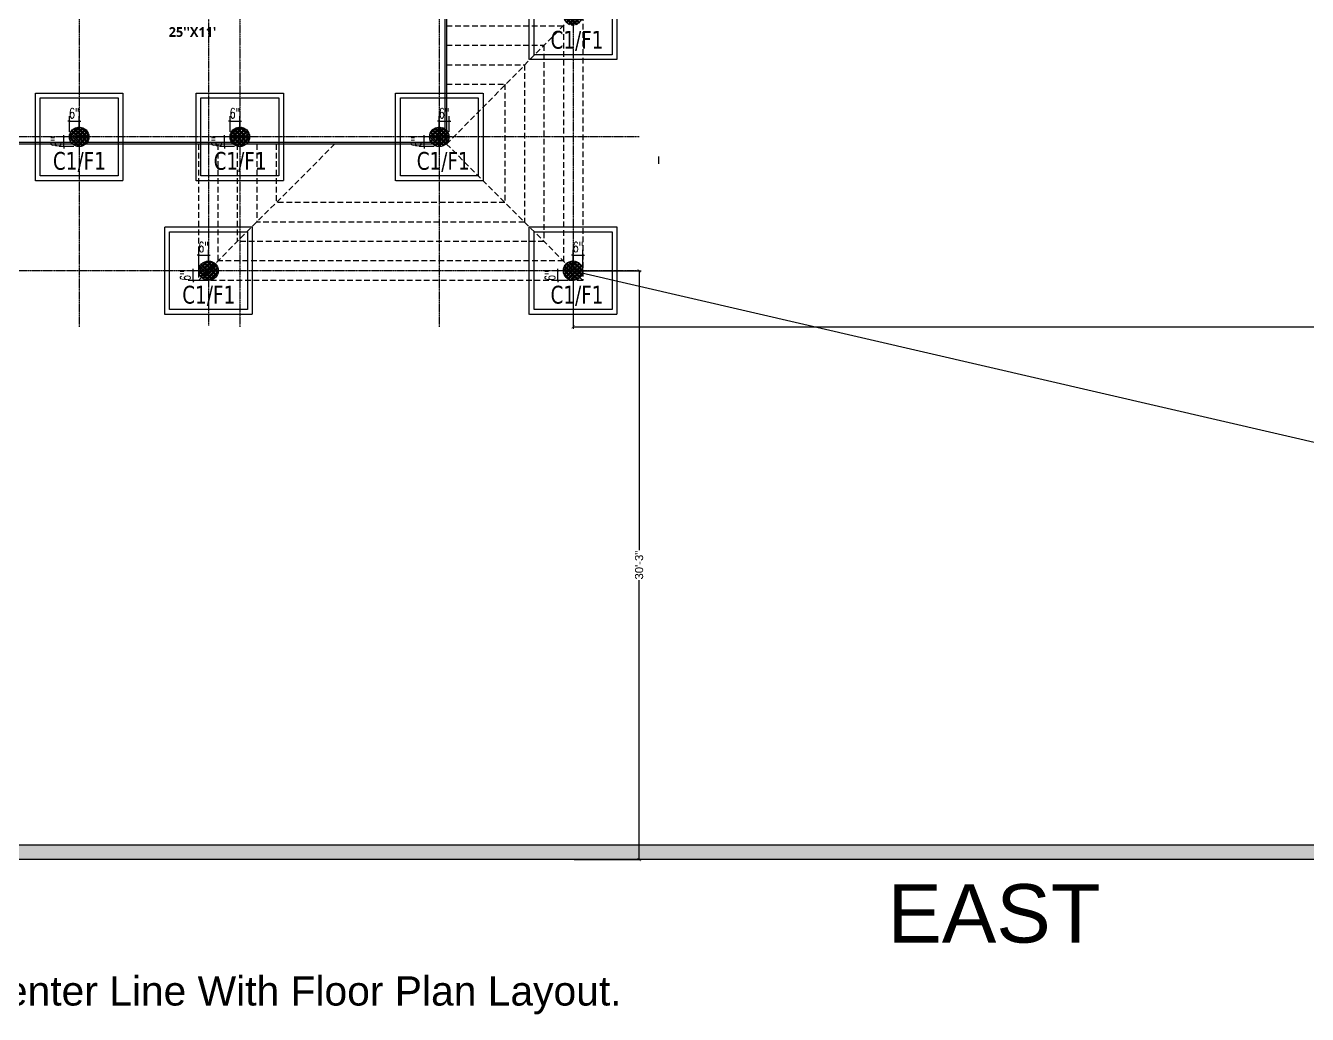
# Model space of a CAD drawing. Header units: inches. Extents: x 99023 to 109265, y 17199 to 18675.
# Drawn here: x 103625 to 104415, y 17311 to 17921 of the extents above; entities that cross this region are included whole.
import ezdxf
from ezdxf.enums import TextEntityAlignment as Align

# ---------------------------------------------------------------- set-up
doc = ezdxf.new("R2010")
doc.units = ezdxf.units.IN
doc.linetypes.add('CENTER', pattern=[2, 1.25, -0.25, 0.25, -0.25])
doc.linetypes.add('HIDDEN', pattern=[0.375, 0.25, -0.125])
doc.layers.get('0').update_dxf_attribs({"color": 255})
doc.layers.add('A-TEXT', color=132, linetype='Continuous', lineweight=5)
for name, color, linetype in [('Column', 170, 'Continuous'), ('FOOT', 4, 'Continuous'), ('GRID-DIM', 5, 'Continuous'), ('HAT', 8, 'Continuous'), ('HATCH', 8, 'Continuous'), ('I-WALL-PATT', 7, 'Continuous'), ('PLAN', 1, 'Continuous'), ('TEXT', 7, 'Continuous')]:
    doc.layers.add(name, color=color, linetype=linetype)
doc.styles.add('JCK', font='verdana.ttf', dxfattribs={"width": 0.75})
doc.styles.get("Standard").update_dxf_attribs({"font": 'arial.ttf'})
doc.styles.add('style2', font='romans.shx', dxfattribs={"width": 0.65})
doc.dimstyles.new('115', dxfattribs={"dimscale": 4.25, "dimtxt": 3, "dimasz": 0.5, "dimexe": 0.75, "dimexo": 0.75, "dimgap": 0.25, "dimtad": 1, "dimdec": 8, "dimzin": 0, "dimdsep": 46, "dimlunit": 4, "dimtxsty": 'style2', "dimblk": 'DOT', "dimcen": 0.25, "dimdle": 0.75, "dimclrd": 5, "dimclre": 5, "dimclrt": 2, "dimadec": 0, "dimazin": 0, "dimtfac": 0.75, "dimtdec": 8, "dimtix": 1, "dimtmove": 2, "dimatfit": 0, "dimfxl": 1, "dimfrac": 1, "dimtolj": 1, "dimtzin": 0, "dimlwd": -1, "dimlwe": -1, "dimarcsym": 0})
doc.dimstyles.new('ISO-25', dxfattribs={"dimtxt": 5, "dimasz": 2, "dimexe": 1.25, "dimexo": 0.625, "dimtad": 0, "dimdec": 1, "dimlunit": 4, "dimtxsty": 'Standard', "dimblk": 'ARCHTICK', "dimcen": 2.5, "dimclrd": 5, "dimclre": 5, "dimclrt": 6, "dimadec": 0, "dimazin": 0, "dimtfac": 1, "dimtdec": 1, "dimtmove": 0, "dimatfit": 3, "dimfxl": 1, "dimarcsym": 0})

# ---------------------------------------------------------------- blocks, each defined once
blk = doc.blocks.new('_ArchTick')
at = {"color": 0, "linetype": 'ByBlock', "const_width": 0.15}
blk.add_lwpolyline([(-0.5, -0.5), (0.5, 0.5)], dxfattribs=at)
blk = doc.blocks.new('*D64')
at = {"layer": 'Defpoints', "color": 0, "linetype": 'ByBlock', "lineweight": -2, "transparency": 16777216}
for p in [(103648.49, 17851.94), (103657.81, 17851.94), (103657.81, 17845.94)]:
    blk.add_point(p, dxfattribs=at)
at = {"layer": 'GRID-DIM', "color": 5, "linetype": 'ByBlock', "transparency": 16777216}
for p, q in [((103654.63, 17851.94), (103645.31, 17851.94)), ((103648.49, 17851.94), (103648.49, 17853)), ((103648.49, 17845.94), (103648.49, 17851.94)), ((103654.63, 17845.94), (103645.31, 17845.94)), ((103648.49, 17845.94), (103648.49, 17844.88))]:
    blk.add_line(p, q, dxfattribs=at)
at = {"layer": 'GRID-DIM', "color": 5, "linetype": 'ByBlock', "transparency": 16777216, "xscale": 1.0625, "yscale": 1.0625, "zscale": 1.0625}
for p, rotation in [((103648.49, 17851.94), 270), ((103648.49, 17845.94), 90)]:
    blk.add_blockref('_ArchTick', p, dxfattribs=dict(at, rotation=rotation))
at = {"layer": 'GRID-DIM', "color": 2, "linetype": 'ByBlock', "transparency": 16777216, "insert": (103643.64, 17848.94), "char_height": 6.375, "attachment_point": 5, "rotation": 90, "style": 'style2'}
blk.add_mtext('\\A1;6"', dxfattribs=at)
blk = doc.blocks.new('*D65')
at = {"layer": 'Defpoints', "color": 0, "linetype": 'ByBlock', "lineweight": -2, "transparency": 16777216}
for p in [(103657.84, 17861.62), (103651.84, 17851.94), (103657.84, 17851.94)]:
    blk.add_point(p, dxfattribs=at)
at = {"layer": 'GRID-DIM', "color": 5, "linetype": 'ByBlock', "transparency": 16777216}
for p, q in [((103651.84, 17861.62), (103650.78, 17861.62)), ((103651.84, 17855.13), (103651.84, 17864.81)), ((103651.84, 17861.62), (103657.84, 17861.62)), ((103657.84, 17855.13), (103657.84, 17864.81)), ((103657.84, 17861.62), (103658.91, 17861.62))]:
    blk.add_line(p, q, dxfattribs=at)
at = {"layer": 'GRID-DIM', "color": 5, "linetype": 'ByBlock', "transparency": 16777216, "xscale": 1.0625, "yscale": 1.0625, "zscale": 1.0625}
blk.add_blockref('_ArchTick', (103651.84, 17861.62), dxfattribs=at)
at = {"layer": 'GRID-DIM', "color": 5, "linetype": 'ByBlock', "transparency": 16777216, "xscale": 1.0625, "yscale": 1.0625, "zscale": 1.0625, "rotation": 180}
blk.add_blockref('_ArchTick', (103657.84, 17861.62), dxfattribs=at)
at = {"layer": 'GRID-DIM', "color": 2, "linetype": 'ByBlock', "transparency": 16777216, "insert": (103654.84, 17866.48), "char_height": 6.375, "attachment_point": 5, "style": 'style2'}
blk.add_mtext('\\A1;6"', dxfattribs=at)
blk = doc.blocks.new('*D66')
at = {"layer": 'Defpoints', "color": 0, "linetype": 'ByBlock', "lineweight": -2, "transparency": 16777216}
for p in [(103747.53, 17851.94), (103756.85, 17851.94), (103756.85, 17845.94)]:
    blk.add_point(p, dxfattribs=at)
at = {"layer": 'GRID-DIM', "color": 5, "linetype": 'ByBlock', "transparency": 16777216}
for p, q in [((103753.66, 17851.94), (103744.35, 17851.94)), ((103747.53, 17851.94), (103747.53, 17853)), ((103747.53, 17845.94), (103747.53, 17851.94)), ((103753.66, 17845.94), (103744.35, 17845.94)), ((103747.53, 17845.94), (103747.53, 17844.88))]:
    blk.add_line(p, q, dxfattribs=at)
at = {"layer": 'GRID-DIM', "color": 5, "linetype": 'ByBlock', "transparency": 16777216, "xscale": 1.0625, "yscale": 1.0625, "zscale": 1.0625}
for p, rotation in [((103747.53, 17851.94), 270), ((103747.53, 17845.94), 90)]:
    blk.add_blockref('_ArchTick', p, dxfattribs=dict(at, rotation=rotation))
at = {"layer": 'GRID-DIM', "color": 2, "linetype": 'ByBlock', "transparency": 16777216, "insert": (103742.68, 17848.94), "char_height": 6.375, "attachment_point": 5, "rotation": 90, "style": 'style2'}
blk.add_mtext('\\A1;6"', dxfattribs=at)
blk = doc.blocks.new('*D67')
at = {"layer": 'Defpoints', "color": 0, "linetype": 'ByBlock', "lineweight": -2, "transparency": 16777216}
for p in [(103756.88, 17861.62), (103750.88, 17851.94), (103756.88, 17851.94)]:
    blk.add_point(p, dxfattribs=at)
at = {"layer": 'GRID-DIM', "color": 5, "linetype": 'ByBlock', "transparency": 16777216}
for p, q in [((103750.88, 17861.62), (103749.82, 17861.62)), ((103750.88, 17855.13), (103750.88, 17864.81)), ((103750.88, 17861.62), (103756.88, 17861.62)), ((103756.88, 17855.13), (103756.88, 17864.81)), ((103756.88, 17861.62), (103757.95, 17861.62))]:
    blk.add_line(p, q, dxfattribs=at)
at = {"layer": 'GRID-DIM', "color": 5, "linetype": 'ByBlock', "transparency": 16777216, "xscale": 1.0625, "yscale": 1.0625, "zscale": 1.0625}
blk.add_blockref('_ArchTick', (103750.88, 17861.62), dxfattribs=at)
at = {"layer": 'GRID-DIM', "color": 5, "linetype": 'ByBlock', "transparency": 16777216, "xscale": 1.0625, "yscale": 1.0625, "zscale": 1.0625, "rotation": 180}
blk.add_blockref('_ArchTick', (103756.88, 17861.62), dxfattribs=at)
at = {"layer": 'GRID-DIM', "color": 2, "linetype": 'ByBlock', "transparency": 16777216, "insert": (103753.88, 17866.48), "char_height": 6.375, "attachment_point": 5, "style": 'style2'}
blk.add_mtext('\\A1;6"', dxfattribs=at)
blk = doc.blocks.new('*D68')
at = {"layer": 'Defpoints', "color": 0, "linetype": 'ByBlock', "lineweight": -2, "transparency": 16777216}
for p in [(103870.49, 17851.94), (103879.81, 17851.94), (103879.81, 17845.94)]:
    blk.add_point(p, dxfattribs=at)
at = {"layer": 'GRID-DIM', "color": 5, "linetype": 'ByBlock', "transparency": 16777216}
for p, q in [((103876.63, 17851.94), (103867.31, 17851.94)), ((103870.49, 17851.94), (103870.49, 17853)), ((103870.49, 17845.94), (103870.49, 17851.94)), ((103876.63, 17845.94), (103867.31, 17845.94)), ((103870.49, 17845.94), (103870.49, 17844.88))]:
    blk.add_line(p, q, dxfattribs=at)
at = {"layer": 'GRID-DIM', "color": 5, "linetype": 'ByBlock', "transparency": 16777216, "xscale": 1.0625, "yscale": 1.0625, "zscale": 1.0625}
for p, rotation in [((103870.49, 17851.94), 270), ((103870.49, 17845.94), 90)]:
    blk.add_blockref('_ArchTick', p, dxfattribs=dict(at, rotation=rotation))
at = {"layer": 'GRID-DIM', "color": 2, "linetype": 'ByBlock', "transparency": 16777216, "insert": (103865.64, 17848.94), "char_height": 6.375, "attachment_point": 5, "rotation": 90, "style": 'style2'}
blk.add_mtext('\\A1;6"', dxfattribs=at)
blk = doc.blocks.new('*D69')
at = {"layer": 'Defpoints', "color": 0, "linetype": 'ByBlock', "lineweight": -2, "transparency": 16777216}
for p in [(103885.84, 17861.62), (103879.84, 17851.94), (103885.84, 17851.94)]:
    blk.add_point(p, dxfattribs=at)
at = {"layer": 'GRID-DIM', "color": 5, "linetype": 'ByBlock', "transparency": 16777216}
for p, q in [((103879.84, 17861.62), (103878.78, 17861.62)), ((103879.84, 17855.13), (103879.84, 17864.81)), ((103879.84, 17861.62), (103885.84, 17861.62)), ((103885.84, 17855.13), (103885.84, 17864.81)), ((103885.84, 17861.62), (103886.91, 17861.62))]:
    blk.add_line(p, q, dxfattribs=at)
at = {"layer": 'GRID-DIM', "color": 5, "linetype": 'ByBlock', "transparency": 16777216, "xscale": 1.0625, "yscale": 1.0625, "zscale": 1.0625}
blk.add_blockref('_ArchTick', (103879.84, 17861.62), dxfattribs=at)
at = {"layer": 'GRID-DIM', "color": 5, "linetype": 'ByBlock', "transparency": 16777216, "xscale": 1.0625, "yscale": 1.0625, "zscale": 1.0625, "rotation": 180}
blk.add_blockref('_ArchTick', (103885.84, 17861.62), dxfattribs=at)
at = {"layer": 'GRID-DIM', "color": 2, "linetype": 'ByBlock', "transparency": 16777216, "insert": (103882.84, 17866.48), "char_height": 6.375, "attachment_point": 5, "style": 'style2'}
blk.add_mtext('\\A1;6"', dxfattribs=at)
blk = doc.blocks.new('*D70')
at = {"layer": 'Defpoints', "color": 0, "linetype": 'ByBlock', "lineweight": -2, "transparency": 16777216}
for p in [(103728.21, 17769.44), (103737.53, 17769.44), (103737.53, 17763.44)]:
    blk.add_point(p, dxfattribs=at)
at = {"layer": 'GRID-DIM', "color": 5, "linetype": 'ByBlock', "transparency": 16777216}
for p, q in [((103728.21, 17769.44), (103728.21, 17770.5)), ((103734.34, 17769.44), (103725.02, 17769.44)), ((103734.34, 17763.44), (103725.02, 17763.44)), ((103728.21, 17763.44), (103728.21, 17769.44)), ((103728.21, 17763.44), (103728.21, 17762.38))]:
    blk.add_line(p, q, dxfattribs=at)
at = {"layer": 'GRID-DIM', "color": 5, "linetype": 'ByBlock', "transparency": 16777216, "xscale": 1.0625, "yscale": 1.0625, "zscale": 1.0625}
for p, rotation in [((103728.21, 17769.44), 270), ((103728.21, 17763.44), 90)]:
    blk.add_blockref('_ArchTick', p, dxfattribs=dict(at, rotation=rotation))
at = {"layer": 'GRID-DIM', "color": 2, "linetype": 'ByBlock', "transparency": 16777216, "insert": (103723.35, 17766.44), "char_height": 6.375, "attachment_point": 5, "rotation": 90, "style": 'style2'}
blk.add_mtext('\\A1;6"', dxfattribs=at)
blk = doc.blocks.new('*D71')
at = {"layer": 'Defpoints', "color": 0, "linetype": 'ByBlock', "lineweight": -2, "transparency": 16777216}
for p in [(103737.56, 17779.12), (103731.56, 17769.44), (103737.56, 17769.44)]:
    blk.add_point(p, dxfattribs=at)
at = {"layer": 'GRID-DIM', "color": 5, "linetype": 'ByBlock', "transparency": 16777216}
for p, q in [((103731.56, 17779.12), (103730.5, 17779.12)), ((103731.56, 17772.63), (103731.56, 17782.31)), ((103731.56, 17779.12), (103737.56, 17779.12)), ((103737.56, 17772.63), (103737.56, 17782.31)), ((103737.56, 17779.12), (103738.62, 17779.12))]:
    blk.add_line(p, q, dxfattribs=at)
at = {"layer": 'GRID-DIM', "color": 5, "linetype": 'ByBlock', "transparency": 16777216, "xscale": 1.0625, "yscale": 1.0625, "zscale": 1.0625}
blk.add_blockref('_ArchTick', (103731.56, 17779.12), dxfattribs=at)
at = {"layer": 'GRID-DIM', "color": 5, "linetype": 'ByBlock', "transparency": 16777216, "xscale": 1.0625, "yscale": 1.0625, "zscale": 1.0625, "rotation": 180}
blk.add_blockref('_ArchTick', (103737.56, 17779.12), dxfattribs=at)
at = {"layer": 'GRID-DIM', "color": 2, "linetype": 'ByBlock', "transparency": 16777216, "insert": (103734.56, 17783.98), "char_height": 6.375, "attachment_point": 5, "style": 'style2'}
blk.add_mtext('\\A1;6"', dxfattribs=at)
blk = doc.blocks.new('*D72')
at = {"layer": 'Defpoints', "color": 0, "linetype": 'ByBlock', "lineweight": -2, "transparency": 16777216}
for p in [(103952.99, 17769.44), (103962.31, 17769.44), (103962.31, 17763.44)]:
    blk.add_point(p, dxfattribs=at)
at = {"layer": 'GRID-DIM', "color": 5, "linetype": 'ByBlock', "transparency": 16777216}
for p, q in [((103952.99, 17769.44), (103952.99, 17770.5)), ((103959.13, 17769.44), (103949.81, 17769.44)), ((103959.13, 17763.44), (103949.81, 17763.44)), ((103952.99, 17763.44), (103952.99, 17769.44)), ((103952.99, 17763.44), (103952.99, 17762.38))]:
    blk.add_line(p, q, dxfattribs=at)
at = {"layer": 'GRID-DIM', "color": 5, "linetype": 'ByBlock', "transparency": 16777216, "xscale": 1.0625, "yscale": 1.0625, "zscale": 1.0625}
for p, rotation in [((103952.99, 17769.44), 270), ((103952.99, 17763.44), 90)]:
    blk.add_blockref('_ArchTick', p, dxfattribs=dict(at, rotation=rotation))
at = {"layer": 'GRID-DIM', "color": 2, "linetype": 'ByBlock', "transparency": 16777216, "insert": (103948.14, 17766.44), "char_height": 6.375, "attachment_point": 5, "rotation": 90, "style": 'style2'}
blk.add_mtext('\\A1;6"', dxfattribs=at)
blk = doc.blocks.new('*D73')
at = {"layer": 'Defpoints', "color": 0, "linetype": 'ByBlock', "lineweight": -2, "transparency": 16777216}
for p in [(103968.34, 17779.12), (103962.34, 17769.44), (103968.34, 17769.44)]:
    blk.add_point(p, dxfattribs=at)
at = {"layer": 'GRID-DIM', "color": 5, "linetype": 'ByBlock', "transparency": 16777216}
for p, q in [((103962.34, 17779.12), (103961.28, 17779.12)), ((103962.34, 17772.63), (103962.34, 17782.31)), ((103962.34, 17779.12), (103968.34, 17779.12)), ((103968.34, 17772.63), (103968.34, 17782.31)), ((103968.34, 17779.12), (103969.41, 17779.12))]:
    blk.add_line(p, q, dxfattribs=at)
at = {"layer": 'GRID-DIM', "color": 5, "linetype": 'ByBlock', "transparency": 16777216, "xscale": 1.0625, "yscale": 1.0625, "zscale": 1.0625}
blk.add_blockref('_ArchTick', (103962.34, 17779.12), dxfattribs=at)
at = {"layer": 'GRID-DIM', "color": 5, "linetype": 'ByBlock', "transparency": 16777216, "xscale": 1.0625, "yscale": 1.0625, "zscale": 1.0625, "rotation": 180}
blk.add_blockref('_ArchTick', (103968.34, 17779.12), dxfattribs=at)
at = {"layer": 'GRID-DIM', "color": 2, "linetype": 'ByBlock', "transparency": 16777216, "insert": (103965.34, 17783.98), "char_height": 6.375, "attachment_point": 5, "style": 'style2'}
blk.add_mtext('\\A1;6"', dxfattribs=at)
blk = doc.blocks.new('*D127')
at = {"color": 132, "lineweight": -2, "transparency": 16777216}
for p, q in [((103962.34, 17768.81), (103962.34, 17733.65)), ((105531.34, 17768.81), (105531.34, 17733.65)), ((103962.34, 17734.9), (104735.92, 17734.9)), ((105531.34, 17734.9), (104757.76, 17734.9))]:
    blk.add_line(p, q, dxfattribs=at)
at = {"layer": 'Defpoints', "color": 0, "lineweight": -2, "transparency": 16777216}
for p in [(103962.34, 17769.44), (105531.34, 17769.44), (105531.34, 17734.9)]:
    blk.add_point(p, dxfattribs=at)
at = {"color": 132, "lineweight": -2, "transparency": 16777216, "xscale": 2, "yscale": 2, "zscale": 2, "rotation": 180}
blk.add_blockref('_ArchTick', (103962.34, 17734.9), dxfattribs=at)
at = {"color": 132, "lineweight": -2, "transparency": 16777216, "xscale": 2, "yscale": 2, "zscale": 2}
blk.add_blockref('_ArchTick', (105531.34, 17734.9), dxfattribs=at)
at = {"color": 132, "lineweight": -2, "transparency": 16777216, "insert": (104746.84, 17734.9), "char_height": 5, "attachment_point": 5}
blk.add_mtext('130\'-9"', dxfattribs=at)
blk = doc.blocks.new('*D128')
at = {"color": 132, "lineweight": -2, "transparency": 16777216}
for p, q in [((103962.97, 17769.44), (104004.29, 17769.44)), ((104003.04, 17769.44), (104003.04, 17597.15)), ((104003.04, 17406.44), (104003.04, 17578.73)), ((103962.97, 17406.44), (104004.29, 17406.44))]:
    blk.add_line(p, q, dxfattribs=at)
at = {"layer": 'Defpoints', "color": 0, "lineweight": -2, "transparency": 16777216}
for p in [(103962.34, 17769.44), (103962.34, 17406.44), (104003.04, 17406.44)]:
    blk.add_point(p, dxfattribs=at)
at = {"color": 132, "lineweight": -2, "transparency": 16777216, "xscale": 2, "yscale": 2, "zscale": 2}
for p, rotation in [((104003.04, 17769.44), 90), ((104003.04, 17406.44), 270)]:
    blk.add_blockref('_ArchTick', p, dxfattribs=dict(at, rotation=rotation))
at = {"color": 132, "lineweight": -2, "transparency": 16777216, "insert": (104003.04, 17587.94), "char_height": 5, "attachment_point": 5, "rotation": 90}
blk.add_mtext('30\'-3"', dxfattribs=at)
blk = doc.blocks.new('*D129')
at = {"color": 132, "lineweight": -2, "transparency": 16777216}
for p, q in [((103962.48, 17770.05), (103962.63, 17770.66)), ((103962.34, 17769.44), (104734.43, 17590.81)), ((105531.34, 17406.44), (104759.26, 17585.07)), ((105531.48, 17407.05), (105531.63, 17407.66))]:
    blk.add_line(p, q, dxfattribs=at)
at = {"layer": 'Defpoints', "color": 0, "lineweight": -2, "transparency": 16777216}
for p in [(103962.34, 17769.44), (105531.34, 17406.44), (105531.34, 17406.44)]:
    blk.add_point(p, dxfattribs=at)
at = {"color": 132, "lineweight": -2, "transparency": 16777216, "xscale": 2, "yscale": 2, "zscale": 2}
for p, rotation in [((103962.34, 17769.44), 166.9733833345539), ((105531.34, 17406.44), 346.9733833345539)]:
    blk.add_blockref('_ArchTick', p, dxfattribs=dict(at, rotation=rotation))
at = {"color": 132, "lineweight": -2, "transparency": 16777216, "insert": (104746.84, 17587.94), "char_height": 5, "attachment_point": 5, "rotation": 346.97338}
blk.add_mtext('134\'-2{\\H1x;\\S1/2;}"', dxfattribs=at)
blk = doc.blocks.new('FEWFEWFEWF')
at = {"layer": 'HAT', "linetype": 'ByBlock'}
h = blk.add_hatch(dxfattribs=at)
h.set_pattern_fill('ANSI37', color=256, scale=15)
h.set_pattern_definition([(45, (-245054.2629, -54534.0869), (-1.325825215, 1.325825215), []), (135, (-245054.2629, -54534.0869), (-1.325825215, -1.325825215), [])])
h.paths.add_polyline_path([(106331.70369, 17979.43877), (106346.70369, 17979.43877), (106346.70369, 17988.43877), (106331.70369, 17988.43877)])
edge = h.paths.add_edge_path()
edge.add_arc((106526.70369, 18066.43877), 6, 0, 360)
edge = h.paths.add_edge_path()
edge.add_arc((106370.70369, 18066.43877), 6, 0, 360)
edge = h.paths.add_edge_path()
edge.add_arc((106526.70369, 18175.93877), 6, 0, 360)
edge = h.paths.add_edge_path()
edge.add_arc((106370.70369, 18175.93877), 6, 0, 360)
edge = h.paths.add_edge_path()
edge.add_arc((106898.70369, 17926.60544), 6, 0, 360)
edge = h.paths.add_edge_path()
edge.add_arc((106898.70369, 17769.43877), 6, 0, 360)
edge = h.paths.add_edge_path()
edge.add_arc((106673.91863, 17769.43877), 6, 0, 360)
edge = h.paths.add_edge_path()
edge.add_arc((106816.20369, 17851.93877), 6, 0, 360)
edge = h.paths.add_edge_path()
edge.add_arc((106693.24221, 17851.93877), 6, 0, 360)
edge = h.paths.add_edge_path()
edge.add_arc((106594.20369, 17851.93877), 6, 0, 360)
h.paths.add_polyline_path([(106820.70369, 17979.43877), (106802.70369, 17979.43877), (106802.70369, 17988.43877), (106820.70369, 17988.43877)])
h.paths.add_polyline_path([(106679.74221, 17979.43877), (106697.74221, 17979.43877), (106697.74221, 17988.43877), (106679.74221, 17988.43877)])
h.paths.add_polyline_path([(106514.70369, 17979.43877), (106529.70369, 17979.43877), (106529.70369, 17988.43877), (106514.70369, 17988.43877)])
h.paths.add_polyline_path([(106331.70369, 17847.43877), (106346.70369, 17847.43877), (106346.70369, 17856.43877), (106331.70369, 17856.43877)])
h.paths.add_polyline_path([(106514.70369, 17862.43877), (106514.70369, 17847.43877), (106523.70369, 17847.43877), (106523.70369, 17862.43877)])
h.paths.add_polyline_path([(106811.70369, 18261.43877), (106811.70369, 18243.43877), (106820.70369, 18243.43877), (106820.70369, 18261.43877)])
h.paths.add_polyline_path([(106688.74221, 18261.43877), (106688.74221, 18243.43877), (106697.74221, 18243.43877), (106697.74221, 18261.43877)])
h.paths.add_polyline_path([(106514.70369, 18258.43877), (106514.70369, 18243.43877), (106523.70369, 18243.43877), (106523.70369, 18258.43877)])
h.paths.add_polyline_path([(106430.70369, 18258.43877), (106430.70369, 18243.43877), (106439.70369, 18243.43877), (106439.70369, 18258.43877)])
h.paths.add_polyline_path([(106247.70369, 18258.43877), (106247.70369, 18243.43877), (106256.70369, 18243.43877), (106256.70369, 18258.43877)])
h.paths.add_polyline_path([(106133.70369, 18171.43877), (106151.70369, 18171.43877), (106151.70369, 18180.43877), (106133.70369, 18180.43877)])
h.paths.add_polyline_path([(106142.70369, 18006.43877), (106142.70369, 17991.43877), (106151.70369, 17991.43877), (106151.70369, 18006.43877)])
h.paths.add_polyline_path([(106142.70369, 17862.43877), (106142.70369, 17847.43877), (106151.70369, 17847.43877), (106151.70369, 17862.43877)])
h.paths.add_polyline_path([(105956.70369, 17862.43877), (105956.70369, 17847.43877), (105965.70369, 17847.43877), (105965.70369, 17862.43877)])
h.paths.add_polyline_path([(105956.70369, 18006.43877), (105956.70369, 17991.43877), (105965.70369, 17991.43877), (105965.70369, 18006.43877)])
h.paths.add_polyline_path([(105956.70369, 18189.43877), (105956.70369, 18171.43877), (105965.70369, 18171.43877), (105965.70369, 18189.43877)])
h.paths.add_polyline_path([(105956.70369, 18414.43877), (105956.70369, 18399.43877), (105965.70369, 18399.43877), (105965.70369, 18414.43877)])
h.paths.add_polyline_path([(106247.70369, 18405.43877), (106262.70369, 18405.43877), (106262.70369, 18414.43877), (106247.70369, 18414.43877)])
h.paths.add_polyline_path([(106136.70369, 18405.43877), (106151.70369, 18405.43877), (106151.70369, 18414.43877), (106136.70369, 18414.43877)])
h.paths.add_polyline_path([(106424.70369, 18405.43877), (106439.70369, 18405.43877), (106439.70369, 18414.43877), (106424.70369, 18414.43877)])
h.paths.add_polyline_path([(106514.70369, 18405.43877), (106529.70369, 18405.43877), (106529.70369, 18414.43877), (106514.70369, 18414.43877)])
h.paths.add_polyline_path([(106805.70369, 18405.43877), (106820.70369, 18405.43877), (106820.70369, 18414.43877), (106805.70369, 18414.43877)])
h.paths.add_polyline_path([(106682.74221, 18405.43877), (106697.74221, 18405.43877), (106697.74221, 18414.43877), (106682.74221, 18414.43877)])
at = {"layer": 'I-WALL-PATT', "true_color": 0x3b3b3b, "transparency": 33554687}
h = blk.add_hatch(color=250, dxfattribs=at)
h.dxf.hatch_style = 1
h.paths.add_polyline_path([(106826.70369, 18585.43877), (106826.70369, 18594.43877), (105827.70369, 18594.43877), (105827.70369, 17406.43877), (108467.70369, 17406.43877), (108467.70369, 18594.43877), (107165.70369, 18594.43877), (107165.70369, 18585.43877), (107361.82396, 18585.43877), (108458.70369, 18585.43877), (108458.70369, 17415.43877), (105836.70369, 17415.43877), (105836.70369, 18585.43877)])
h.paths.add_polyline_path([(106898.70369, 18594.43877), (106898.70369, 18585.43877), (106973.70369, 18585.43877), (106973.70369, 18594.43877)], flags=17)
at = {"layer": 'I-WALL-PATT', "color": 19, "true_color": 0x552a2a}
for p, q in [((106819.70369, 17979.43877), (106819.70369, 17848.43877)), ((106820.70369, 17979.43877), (106820.70369, 17847.43877)), ((106819.70369, 17848.43877), (106520.70369, 17848.43877)), ((106820.70369, 17847.43877), (106520.70369, 17847.43877))]:
    blk.add_line(p, q, dxfattribs=at)
at = {"layer": 'I-WALL-PATT', "color": 19, "linetype": 'HIDDEN', "ltscale": 14, "true_color": 0x552a2a}
for p, q in [((106820.70369, 17847.43877), (106904.70369, 17932.60544)), ((106667.70369, 17763.43877), (106751.70369, 17847.43877)), ((106904.70369, 17763.43877), (106820.70369, 17847.43877))]:
    blk.add_line(p, q, dxfattribs=at)
at = {"layer": 'I-WALL-PATT', "color": 251, "linetype": 'HIDDEN', "ltscale": 14, "true_color": 0x636466}
for p, q in [((106904.70369, 17932.18096), (106904.70369, 17763.43877)), ((106820.70369, 17920.43877), (106892.70369, 17920.43877)), ((106892.70369, 17920.43877), (106892.70369, 17775.43877)), ((106820.70369, 17908.43877), (106880.70369, 17908.43877)), ((106880.70369, 17908.43877), (106880.70369, 17787.43877)), ((106820.70369, 17896.43877), (106868.70369, 17896.43877)), ((106868.70369, 17896.43877), (106868.70369, 17799.43877)), ((106820.70369, 17884.43877), (106856.70369, 17884.43877)), ((106856.70369, 17884.43877), (106856.70369, 17811.43877)), ((106667.70369, 17847.43877), (106667.70369, 17763.43877)), ((106679.70369, 17847.43877), (106679.70369, 17775.43877)), ((106691.70369, 17847.43877), (106691.70369, 17787.43877)), ((106703.70369, 17847.43877), (106703.70369, 17799.43877)), ((106715.70369, 17847.43877), (106715.70369, 17811.43877)), ((106856.70369, 17811.43877), (106715.70369, 17811.43877)), ((106868.70369, 17799.43877), (106703.70369, 17799.43877)), ((106880.70369, 17787.43877), (106691.70369, 17787.43877)), ((106892.70369, 17775.43877), (106679.70369, 17775.43877)), ((106904.70369, 17763.43877), (106667.70369, 17763.43877))]:
    blk.add_line(p, q, dxfattribs=at)
at = {"layer": 'I-WALL-PATT', "color": 18, "true_color": 0x000000}
blk.add_line((108467.70369, 17406.43877), (105827.70369, 17406.43877), dxfattribs=at)
blk.add_lwpolyline([(106826.70369, 18585.43877), (105836.70369, 18585.43877), (105836.70369, 17415.43877), (108458.70369, 17415.43877), (108458.70369, 18585.43877), (107165.70369, 18585.43877)], dxfattribs=at)
at = {"color": 18, "true_color": 0x000000, "attachment_point": 1}
for s, width, gutter_width, heights, insert, char_height in [("{\\fYu Gothic Medium|b1|i0|c0|p34;25\\fYu Gothic Medium|b1|i0|c128|p34;''X11'}", 85.7097594, 2.23278, [3.41146], (106649.38947, 17919.59646), 6), ('EAST', 479.8366692, 12.5, [0], (107092.50645, 17391.24764), 36)]:
    blk.add_mtext_dynamic_manual_height_columns(s, width=width, gutter_width=gutter_width, heights=heights, dxfattribs=dict(at, insert=insert, char_height=char_height))
blk = doc.blocks.new('RTHTRHTRJ')
at = {"layer": 'HAT', "linetype": 'ByBlock'}
h = blk.add_hatch(dxfattribs=at)
h.set_pattern_fill('ANSI37', color=256, scale=15)
h.set_pattern_definition([(45, (-247990.6225, -54534.0869), (-1.325825215, 1.325825215), []), (135, (-247990.6225, -54534.0869), (-1.325825215, -1.325825215), [])])
h.paths.add_polyline_path([(103395.34, 17979.44), (103410.34, 17979.44), (103410.34, 17988.44), (103395.34, 17988.44)])
edge = h.paths.add_edge_path()
edge.add_arc((103590.34, 18066.44), 6, 0, 360)
edge = h.paths.add_edge_path()
edge.add_arc((103434.34, 18066.44), 6, 0, 360)
edge = h.paths.add_edge_path()
edge.add_arc((103590.34, 18175.94), 6, 0, 360)
edge = h.paths.add_edge_path()
edge.add_arc((103434.34, 18175.94), 6, 0, 360)
edge = h.paths.add_edge_path()
edge.add_arc((103962.34, 17926.61), 6, 0, 360)
edge = h.paths.add_edge_path()
edge.add_arc((103962.34, 17769.44), 6, 0, 360)
edge = h.paths.add_edge_path()
edge.add_arc((103737.56, 17769.44), 6, 0, 360)
edge = h.paths.add_edge_path()
edge.add_arc((103879.84, 17851.94), 6, 0, 360)
edge = h.paths.add_edge_path()
edge.add_arc((103756.88, 17851.94), 6, 0, 360)
edge = h.paths.add_edge_path()
edge.add_arc((103657.84, 17851.94), 6, 0, 360)
h.paths.add_polyline_path([(103884.34, 17979.44), (103866.34, 17979.44), (103866.34, 17988.44), (103884.34, 17988.44)])
h.paths.add_polyline_path([(103743.38, 17979.44), (103761.38, 17979.44), (103761.38, 17988.44), (103743.38, 17988.44)])
h.paths.add_polyline_path([(103578.34, 17979.44), (103593.34, 17979.44), (103593.34, 17988.44), (103578.34, 17988.44)])
h.paths.add_polyline_path([(103395.34, 17847.44), (103410.34, 17847.44), (103410.34, 17856.44), (103395.34, 17856.44)])
h.paths.add_polyline_path([(103578.34, 17862.44), (103578.34, 17847.44), (103587.34, 17847.44), (103587.34, 17862.44)])
h.paths.add_polyline_path([(103875.34, 18261.44), (103875.34, 18243.44), (103884.34, 18243.44), (103884.34, 18261.44)])
h.paths.add_polyline_path([(103752.38, 18261.44), (103752.38, 18243.44), (103761.38, 18243.44), (103761.38, 18261.44)])
h.paths.add_polyline_path([(103578.34, 18258.44), (103578.34, 18243.44), (103587.34, 18243.44), (103587.34, 18258.44)])
h.paths.add_polyline_path([(103494.34, 18258.44), (103494.34, 18243.44), (103503.34, 18243.44), (103503.34, 18258.44)])
h.paths.add_polyline_path([(103311.34, 18258.44), (103311.34, 18243.44), (103320.34, 18243.44), (103320.34, 18258.44)])
h.paths.add_polyline_path([(103197.34, 18171.44), (103215.34, 18171.44), (103215.34, 18180.44), (103197.34, 18180.44)])
h.paths.add_polyline_path([(103206.34, 18006.44), (103206.34, 17991.44), (103215.34, 17991.44), (103215.34, 18006.44)])
h.paths.add_polyline_path([(103206.34, 17862.44), (103206.34, 17847.44), (103215.34, 17847.44), (103215.34, 17862.44)])
h.paths.add_polyline_path([(103020.34, 17862.44), (103020.34, 17847.44), (103029.34, 17847.44), (103029.34, 17862.44)])
h.paths.add_polyline_path([(103020.34, 18006.44), (103020.34, 17991.44), (103029.34, 17991.44), (103029.34, 18006.44)])
h.paths.add_polyline_path([(103020.34, 18189.44), (103020.34, 18171.44), (103029.34, 18171.44), (103029.34, 18189.44)])
h.paths.add_polyline_path([(103020.34, 18414.44), (103020.34, 18399.44), (103029.34, 18399.44), (103029.34, 18414.44)])
h.paths.add_polyline_path([(103311.34, 18405.44), (103326.34, 18405.44), (103326.34, 18414.44), (103311.34, 18414.44)])
h.paths.add_polyline_path([(103200.34, 18405.44), (103215.34, 18405.44), (103215.34, 18414.44), (103200.34, 18414.44)])
h.paths.add_polyline_path([(103488.34, 18405.44), (103503.34, 18405.44), (103503.34, 18414.44), (103488.34, 18414.44)])
h.paths.add_polyline_path([(103578.34, 18405.44), (103593.34, 18405.44), (103593.34, 18414.44), (103578.34, 18414.44)])
h.paths.add_polyline_path([(103869.34, 18405.44), (103884.34, 18405.44), (103884.34, 18414.44), (103869.34, 18414.44)])
h.paths.add_polyline_path([(103746.38, 18405.44), (103761.38, 18405.44), (103761.38, 18414.44), (103746.38, 18414.44)])
blk.add_line((104015.06, 17839.91), (104015.06, 17835.39))
at = {"layer": 'Column', "color": 3, "linetype": 'ByBlock', "ltscale": 12}
for centre in [(103657.84, 17851.94), (103756.88, 17851.94), (103879.84, 17851.94), (103737.56, 17769.44), (103962.34, 17769.44)]:
    blk.add_circle(centre, 6, dxfattribs=at)
at = {"layer": 'FOOT', "ltscale": 2}
for points in [[(103938.34, 17950.61), (103986.34, 17950.61), (103986.34, 17902.61), (103938.34, 17902.61)], [(103633.84, 17875.94), (103681.84, 17875.94), (103681.84, 17827.94), (103633.84, 17827.94)], [(103732.88, 17875.94), (103780.88, 17875.94), (103780.88, 17827.94), (103732.88, 17827.94)], [(103855.84, 17875.94), (103903.84, 17875.94), (103903.84, 17827.94), (103855.84, 17827.94)], [(103713.56, 17793.44), (103761.56, 17793.44), (103761.56, 17745.44), (103713.56, 17745.44)], [(103938.34, 17793.44), (103986.34, 17793.44), (103986.34, 17745.44), (103938.34, 17745.44)]]:
    blk.add_lwpolyline(points, close=True, dxfattribs=at)
at = {"layer": 'HATCH', "linetype": 'HIDDEN'}
for points in [[(103935.34, 17953.61), (103989.34, 17953.61), (103989.34, 17899.61), (103935.34, 17899.61)], [(103630.84, 17878.94), (103684.84, 17878.94), (103684.84, 17824.94), (103630.84, 17824.94)], [(103729.88, 17878.94), (103783.88, 17878.94), (103783.88, 17824.94), (103729.88, 17824.94)], [(103852.84, 17878.94), (103906.84, 17878.94), (103906.84, 17824.94), (103852.84, 17824.94)], [(103710.56, 17796.44), (103764.56, 17796.44), (103764.56, 17742.44), (103710.56, 17742.44)], [(103935.34, 17796.44), (103989.34, 17796.44), (103989.34, 17742.44), (103935.34, 17742.44)]]:
    blk.add_lwpolyline(points, close=True, dxfattribs=at)
at = {"layer": 'I-WALL-PATT', "color": 18, "true_color": 0x000000}
blk.add_line((105531.34, 17406.44), (102891.34, 17406.44), dxfattribs=at)
at = {"layer": 'PLAN', "color": 8, "linetype": 'CENTER', "ltscale": 0.5}
for p, q in [((103657.84, 18474.26), (103657.84, 17734.9)), ((103737.56, 18475.08), (103737.56, 17735.72)), ((103756.88, 18474.26), (103756.88, 17734.9)), ((103879.84, 18474.26), (103879.84, 17734.9)), ((103962.34, 18474.26), (103962.34, 17734.9)), ((104003.04, 17851.94), (102936.9, 17851.94)), ((104003.04, 17769.44), (102936.9, 17769.44))]:
    blk.add_line(p, q, dxfattribs=at)
at = {"layer": 'TEXT', "ltscale": 2, "style": 'JCK', "width": 0.75}
for p in [(103964.75, 17911.81), (103658.01, 17837.15), (103757.05, 17837.15), (103882.25, 17837.15), (103737.72, 17754.65), (103964.75, 17754.65)]:
    blk.add_text('C1/F1', height=11, dxfattribs=at).set_placement(p, align=Align.MIDDLE_CENTER)
at = {"color": 18, "lineweight": -2, "true_color": 0x000000}
dim = blk.add_aligned_dim(p1=(103962.34, 17769.44), p2=(105531.34, 17406.44), distance=0, dimstyle='ISO-25', override={"dimclrd": 132, "dimclre": 132, "dimclrt": 132}, dxfattribs=at)
dim.commit()
dim.dimension.update_dxf_attribs({"geometry": '*D129', "text_midpoint": (104746.84, 17587.94)})
dim = blk.add_linear_dim(base=(104003.04, 17406.44), p1=(103962.34, 17769.44), p2=(103962.34, 17406.44), angle=90, dimstyle='ISO-25', override={"dimclrd": 132, "dimclre": 132, "dimclrt": 132}, dxfattribs=at)
dim.commit()
dim.dimension.update_dxf_attribs({"geometry": '*D128', "text_midpoint": (104003.04, 17587.94)})
dim = blk.add_linear_dim(base=(105531.34, 17734.9), p1=(103962.34, 17769.44), p2=(105531.34, 17769.44), dimstyle='ISO-25', override={"dimclrd": 132, "dimclre": 132, "dimclrt": 132}, dxfattribs=at)
dim.commit()
dim.dimension.update_dxf_attribs({"geometry": '*D127', "text_midpoint": (104746.84, 17734.9)})
at = {"layer": 'GRID-DIM', "linetype": 'ByBlock'}
for base, p1, p2, picture, middle in [((103657.84, 17861.62), (103651.84, 17851.94), (103657.84, 17851.94), '*D65', (103654.84, 17866.48)), ((103756.88, 17861.62), (103750.88, 17851.94), (103756.88, 17851.94), '*D67', (103753.88, 17866.48)), ((103885.84, 17861.62), (103879.84, 17851.94), (103885.84, 17851.94), '*D69', (103882.84, 17866.48)), ((103737.56, 17779.12), (103731.56, 17769.44), (103737.56, 17769.44), '*D71', (103734.56, 17783.98)), ((103968.34, 17779.12), (103962.34, 17769.44), (103968.34, 17769.44), '*D73', (103965.34, 17783.98))]:
    dim = blk.add_linear_dim(base=base, p1=p1, p2=p2, dimstyle='115', override={"dimtxt": 1.5, "dimasz": 0.25, "dimdec": 1, "dimblk1": 'ArchTick', "dimblk2": 'ArchTick', "dimsah": 1}, dxfattribs=at)
    dim.commit()
    dim.dimension.update_dxf_attribs({"geometry": picture, "text_midpoint": middle})
for base, p1, p2, picture, middle in [((103648.49, 17851.94), (103657.81, 17845.94), (103657.81, 17851.94), '*D64', (103643.64, 17848.94)), ((103747.53, 17851.94), (103756.85, 17845.94), (103756.85, 17851.94), '*D66', (103742.68, 17848.94)), ((103870.49, 17851.94), (103879.81, 17845.94), (103879.81, 17851.94), '*D68', (103865.64, 17848.94)), ((103728.21, 17769.44), (103737.53, 17763.44), (103737.53, 17769.44), '*D70', (103723.35, 17766.44)), ((103952.99, 17769.44), (103962.31, 17763.44), (103962.31, 17769.44), '*D72', (103948.14, 17766.44))]:
    dim = blk.add_linear_dim(base=base, p1=p1, p2=p2, angle=90, dimstyle='115', override={"dimtxt": 1.5, "dimasz": 0.25, "dimdec": 1, "dimblk1": 'ArchTick', "dimblk2": 'ArchTick', "dimsah": 1}, dxfattribs=at)
    dim.commit()
    dim.dimension.update_dxf_attribs({"geometry": picture, "text_midpoint": middle})

msp = doc.modelspace()

# ---------------------------------------------------------------- block references
at = {"color": 18, "lineweight": -2, "true_color": 0x000000}
for name, p in [('FEWFEWFEWF', (-2936.3595857, 0)), ('RTHTRHTRJ', (0, 0))]:
    msp.add_blockref(name, p, dxfattribs=at)

# ---------------------------------------------------------------- texts
at = {"layer": 'A-TEXT', "color": 5}
msp.add_text('20261104_THE WOODS_Villa_19&20_Center Line With Floor Plan Layout.', height=18, dxfattribs=at).set_placement((103150.85134022, 17316.41611057))

doc.saveas('drawing.dxf')
